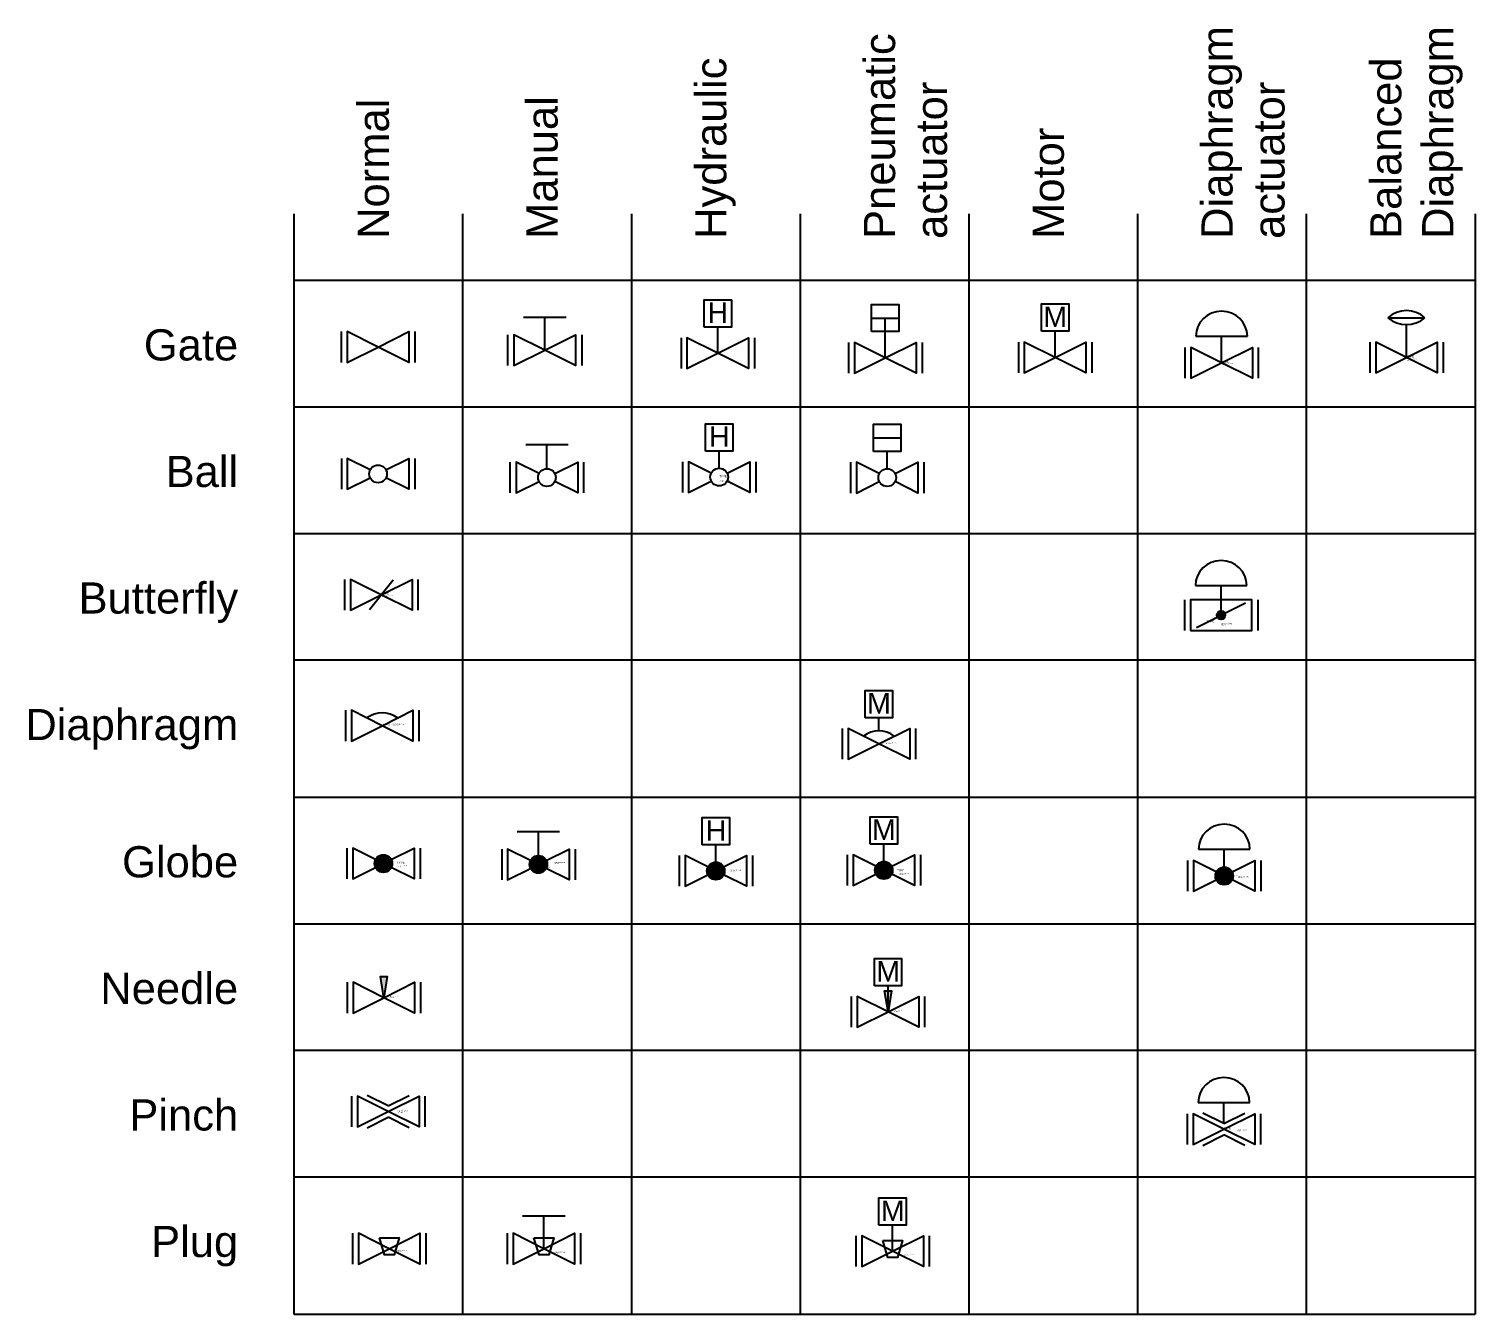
# Model space of a CAD drawing. Header units: millimetres. Extents: x -366 to 411, y 23 to 257.
# Drawn here: x 239.5 to 410.9, y 104.8 to 257.2 of the extents above; entities that cross this region are included whole.
import ezdxf

# ---------------------------------------------------------------- set-up
doc = ezdxf.new("R2010")
doc.units = ezdxf.units.MM
doc.layers.add('-Testi', color=7, linetype='Continuous', lineweight=35)
doc.styles.get("Standard").update_dxf_attribs({"font": 'arial.ttf'})

# ---------------------------------------------------------------- blocks, each defined once
blk = doc.blocks.new('Valve Gate')
for points in [[(0, 0), (-3.65, 1.82), (-3.65, -1.82), (0, 0)], [(0, 0), (3.65, 1.82), (3.65, -1.82), (0, 0)]]:
    blk.add_lwpolyline(points)
at = {"flags": 1}
for tag, p, height in [('TYPE', (0, 0), 0.25), ('DESCRIPTION', (-0.18, -0.41), 0.0703), ('CONNECTIONTYPE', (0, -0.24), 0.1)]:
    blk.add_attdef(tag, p, '', height=height, dxfattribs=at)
blk = doc.blocks.new('Valve Gate Flanged')
for p, q in [((-4.37, 1.82), (-4.37, -1.84)), ((4.34, 1.82), (4.34, -1.84))]:
    blk.add_line(p, q)
blk.add_blockref('Valve Gate', (0, 0))
at = {"flags": 1}
for tag, p, height in [('DESCRIPTION', (0.01, 0.03), 0.0703), ('TYPE', (0.19, 0.44), 0.25), ('CONNECTIONTYPE', (0.19, 0.2), 0.1)]:
    blk.add_attdef(tag, p, '', height=height, dxfattribs=at)
blk = doc.blocks.new('Valve Gate Manual')
for p, q in [((-2.52, 3.91), (2.52, 3.91)), ((0, 0), (0, 3.91))]:
    blk.add_line(p, q)
for points in [[(0, 0), (-3.65, 1.82), (-3.65, -1.82), (0, 0)], [(0, 0), (3.65, 1.82), (3.65, -1.82), (0, 0)]]:
    blk.add_lwpolyline(points)
at = {"flags": 1}
for tag, p, height in [('TYPE', (0, 0), 0.25), ('CONNECTIONTYPE', (-0.12, -0.3), 0.1), ('DESCRIPTION', (-0.05, -0.45), 0.0703)]:
    blk.add_attdef(tag, p, '', height=height, dxfattribs=at)
blk = doc.blocks.new('Valve Gate Manual Flanged')
for p, q in [((-4.4, 1.82), (-4.4, -1.84)), ((4.38, 1.82), (4.38, -1.84))]:
    blk.add_line(p, q)
blk.add_blockref('Valve Gate Manual', (0, 0))
at = {"flags": 1}
for tag, p, height in [('DESCRIPTION', (-0.01, 0.03), 0.0703), ('TYPE', (0.17, 0.44), 0.25), ('CONNECTIONTYPE', (0.16, 0.2), 0.1)]:
    blk.add_attdef(tag, p, '', height=height, dxfattribs=at)
blk = doc.blocks.new('Valve Gate Hydraulic')
blk.add_line((0, 0), (0, 3.1))
blk.add_lwpolyline([(-1.62, 3.1), (-1.62, 6.33), (1.62, 6.33), (1.62, 3.1)], close=True)
for points in [[(0, 0), (-3.65, 1.82), (-3.65, -1.82), (0, 0)], [(0, 0), (3.65, 1.82), (3.65, -1.82), (0, 0)]]:
    blk.add_lwpolyline(points)
at = {"layer": '-Testi', "insert": (0.01, 4.81), "char_height": 2.42, "width": 2.8313, "attachment_point": 5}
blk.add_mtext('H', dxfattribs=at)
at = {"flags": 1}
for tag, p, height in [('TYPE', (0, 0), 0.234), ('CONNECTIONTYPE', (0.03, -0.12), 0.1), ('DESCRIPTION', (0.05, -0.24), 0.0703)]:
    blk.add_attdef(tag, p, '', height=height, dxfattribs=at)
blk = doc.blocks.new('Valve Gate Hydraulic Flanged')
for p, q in [((-4.35, 1.82), (-4.35, -1.82)), ((4.35, 1.82), (4.35, -1.82))]:
    blk.add_line(p, q)
blk.add_blockref('Valve Gate Hydraulic', (0, 0))
at = {"flags": 1}
for tag, p, height in [('TYPE', (0.02, 0.26), 0.234), ('CONNECTIONTYPE', (0.04, 0.14), 0.1), ('DESCRIPTION', (0.07, 0.03), 0.0703)]:
    blk.add_attdef(tag, p, '', height=height, dxfattribs=at)
blk = doc.blocks.new('Ball Valve with Pneumatic actuator Flanged')
for p, q in [((-1.61, 4.72), (1.63, 4.72)), ((-4.34, 1.83), (-4.34, -1.82)), ((0.01, 1.06), (0.01, 3.1)), ((4.35, 1.83), (4.35, -1.82))]:
    blk.add_line(p, q)
blk.add_lwpolyline([(-1.61, 3.1), (-1.61, 6.34), (1.63, 6.34), (1.63, 3.1)], close=True)
for points in [[(-0.93, 0.48), (-3.64, 1.83), (-3.64, -1.82), (-0.93, -0.46)], [(0.95, 0.48), (3.65, 1.83), (3.65, -1.82), (0.95, -0.46)]]:
    blk.add_lwpolyline(points)
blk.add_circle((0.01, 0.01), 1.05)
at = {"flags": 1}
for tag, p, height in [('TYPE', (0, 0), 0.1), ('CONNECTIONTYPE', (-0.01, -0.22), 0.1), ('DESCRIPTION', (0.02, -0.33), 0.0703)]:
    blk.add_attdef(tag, p, '', height=height, dxfattribs=at)
blk = doc.blocks.new('Valve Gate Pneumatic Actuator Flange')
for p, q in [((-1.62, 4.71), (1.62, 4.71)), ((0, 0), (0, 4.71)), ((-4.35, 1.82), (-4.35, -1.82)), ((4.35, 1.82), (4.35, -1.82))]:
    blk.add_line(p, q)
blk.add_lwpolyline([(-1.62, 3.1), (-1.62, 6.33), (1.62, 6.33), (1.62, 3.1)], close=True)
for points in [[(0, 0), (-3.65, 1.82), (-3.65, -1.82), (0, 0)], [(0, 0), (3.65, 1.82), (3.65, -1.82), (0, 0)]]:
    blk.add_lwpolyline(points)
at = {"flags": 1}
for tag, p, height in [('TYPE', (0, -0.01), 0.25), ('CONNECTIONTYPE', (0.01, -0.16), 0.1), ('DESCRIPTION', (0.03, -0.28), 0.0703)]:
    blk.add_attdef(tag, p, '', height=height, dxfattribs=at)
blk = doc.blocks.new('Vale Gate Motor Flanged')
for p, q in [((-4.35, 1.82), (-4.35, -1.82)), ((0, 0), (0, 3.1)), ((4.35, 1.82), (4.35, -1.82))]:
    blk.add_line(p, q)
blk.add_lwpolyline([(-1.62, 3.1), (-1.62, 6.33), (1.62, 6.33), (1.62, 3.1)], close=True)
for points in [[(0, 0), (-3.65, 1.82), (-3.65, -1.82), (0, 0)], [(0, 0), (3.65, 1.82), (3.65, -1.82), (0, 0)]]:
    blk.add_lwpolyline(points)
at = {"layer": '-Testi', "insert": (0.01, 4.81), "char_height": 2.42, "width": 2.8313, "attachment_point": 5}
blk.add_mtext('M', dxfattribs=at)
at = {"flags": 1}
for tag, p, height in [('TYPE', (0, 0), 0.25), ('CONNECTIONTYPE', (0.04, -0.38), 0.1), ('DESCRIPTION', (0.06, -0.49), 0.0703)]:
    blk.add_attdef(tag, p, '', height=height, dxfattribs=at)
blk = doc.blocks.new('Valve Ball Flanged')
for p, q in [((-4.35, 1.82), (-4.35, -1.82)), ((4.35, 1.82), (4.35, -1.82))]:
    blk.add_line(p, q)
for points in [[(-0.94, 0.47), (-3.65, 1.82), (-3.65, -1.82), (-0.94, -0.47)], [(0.94, 0.47), (3.65, 1.82), (3.65, -1.82), (0.94, -0.47)]]:
    blk.add_lwpolyline(points)
blk.add_circle((0, 0), 1.05)
at = {"flags": 1}
for tag, p, height in [('TYPE', (0, 0), 0.25), ('CONNECTIONTYPE', (-0.01, -0.32), 0.1), ('DESCRIPTION', (0.02, -0.43), 0.0703)]:
    blk.add_attdef(tag, p, '', height=height, dxfattribs=at)
blk = doc.blocks.new('Valve Ball Manual Flanged')
for p, q in [((-2.52, 3.91), (2.52, 3.91)), ((0, 1.05), (0, 3.91)), ((-4.35, -1.82), (-4.35, 1.82)), ((4.35, -1.82), (4.35, 1.82))]:
    blk.add_line(p, q)
for points in [[(-0.94, 0.47), (-3.65, 1.82), (-3.65, -1.82), (-0.94, -0.47)], [(0.94, 0.47), (3.65, 1.82), (3.65, -1.82), (0.94, -0.47)]]:
    blk.add_lwpolyline(points)
blk.add_circle((0, 0), 1.05)
at = {"flags": 1}
for tag, p, height in [('TYPE', (0, 0), 0.25), ('CONNECTIONTYPE', (0.06, -0.39), 0.1), ('DESCRIPTION', (0.08, -0.5), 0.0703)]:
    blk.add_attdef(tag, p, '', height=height, dxfattribs=at)

msp = doc.modelspace()

# ---------------------------------------------------------------- hatches: boundary and pattern name
h = msp.add_hatch(color=256)
h.dxf.hatch_style = 1
h.paths.add_polyline_path([(381.28, 187.68, 1), (380.28, 187.68, 1)])
h = msp.add_hatch(color=256)
h.dxf.hatch_style = 1
h.paths.add_polyline_path([(282.54, 158.24, 1), (280.45, 158.24, 1)])
h = msp.add_hatch(color=256)
h.dxf.hatch_style = 1
h.paths.add_polyline_path([(300.91, 158.14, 1), (298.81, 158.14, 1)])
h = msp.add_hatch(color=256)
h.dxf.hatch_style = 1
h.paths.add_polyline_path([(321.93, 157.36, 1), (319.84, 157.36, 1)])
h = msp.add_hatch(color=256)
h.dxf.hatch_style = 1
h.paths.add_polyline_path([(341.85, 157.44, 1), (339.76, 157.44, 1)])
h = msp.add_hatch(color=256)
h.dxf.hatch_style = 1
h.paths.add_polyline_path([(382.19, 156.77, 1), (380.1, 156.77, 1)])
h = msp.add_hatch(color=256)
h.dxf.hatch_style = 1
h.paths.add_polyline_path([(281.94, 144.84), (281.14, 144.84), (281.54, 142.34)])
h = msp.add_hatch(color=256)
h.dxf.hatch_style = 1
h.paths.add_polyline_path([(341.7, 143.16), (340.9, 143.16), (341.3, 140.66)])

# ---------------------------------------------------------------- linework, layer by layer
for p, q in [((270.88, 235.26), (270.88, 104.84)), ((290.88, 235.26), (290.88, 104.84)), ((310.88, 235.26), (310.88, 104.84)), ((330.88, 235.26), (330.88, 104.84)), ((350.88, 235.26), (350.88, 104.84)), ((370.88, 235.26), (370.88, 104.84)), ((390.88, 235.26), (390.88, 104.84)), ((410.88, 235.26), (410.88, 104.84)), ((270.88, 227.37), (410.88, 227.37)), ((400.54, 222.92), (404.94, 222.92)), ((402.74, 218.21), (402.74, 222.13)), ((377.79, 220.75), (383.9, 220.75)), ((380.84, 217.57), (380.84, 220.75)), ((398.4, 220.03), (398.4, 216.38)), ((407.09, 220.03), (407.09, 216.38)), ((376.5, 219.4), (376.5, 215.75)), ((385.19, 219.4), (385.19, 215.75)), ((270.88, 212.37), (410.88, 212.37)), ((316.95, 205.86), (316.95, 202.21)), ((321.29, 205.08), (321.29, 207.13)), ((325.64, 205.86), (325.64, 202.21)), ((270.88, 197.37), (410.88, 197.37)), ((276.9, 191.92), (276.9, 188.27)), ((279.84, 188.35), (282.64, 191.85)), ((285.59, 191.92), (285.59, 188.27)), ((377.73, 191.19), (383.84, 191.19)), ((380.78, 188.18), (380.78, 191.19)), ((376.44, 189.5), (376.44, 185.85)), ((377.87, 186.22), (383.69, 189.13)), ((385.13, 189.5), (385.13, 185.85)), ((270.88, 182.37), (410.88, 182.37)), ((277.01, 176.4), (277.01, 172.76)), ((285.7, 176.4), (285.7, 172.76)), ((340.22, 173.95), (340.22, 175.52)), ((335.88, 174.25), (335.88, 170.61)), ((344.57, 174.25), (344.57, 170.61)), ((270.88, 166.11), (410.88, 166.11)), ((297.34, 162.05), (302.38, 162.05)), ((299.86, 159.19), (299.86, 162.05)), ((277.15, 160.06), (277.15, 156.42)), ((285.84, 160.06), (285.84, 156.42)), ((295.52, 159.96), (295.52, 156.32)), ((304.21, 159.96), (304.21, 156.32)), ((320.89, 158.41), (320.89, 160.45)), ((340.8, 158.49), (340.8, 160.54)), ((378.09, 159.95), (384.2, 159.95)), ((381.15, 157.82), (381.15, 159.95)), ((316.54, 159.18), (316.54, 155.54)), ((325.23, 159.18), (325.23, 155.54)), ((336.46, 159.26), (336.46, 155.62)), ((345.15, 159.26), (345.15, 155.62)), ((376.8, 158.6), (376.8, 154.95)), ((385.49, 158.6), (385.49, 154.95)), ((270.88, 151.11), (410.88, 151.11)), ((277.19, 144.16), (277.19, 140.51)), ((285.88, 144.16), (285.88, 140.51)), ((336.95, 142.48), (336.95, 138.84)), ((341.3, 140.66), (341.3, 143.75)), ((345.64, 142.48), (345.64, 138.84)), ((270.88, 136.11), (410.88, 136.11)), ((277.73, 130.67), (277.73, 127.03)), ((286.42, 130.67), (286.42, 127.03)), ((376.77, 128.57), (376.77, 124.93)), ((378.06, 129.92), (384.17, 129.92)), ((381.11, 127.42), (381.11, 129.92)), ((385.46, 128.57), (385.46, 124.93)), ((270.88, 121.11), (410.88, 121.11)), ((297.99, 116.5), (303.03, 116.5)), ((300.51, 112.59), (300.51, 116.5)), ((341.84, 112.28), (341.84, 115.37)), ((277.83, 114.41), (277.83, 110.76)), ((286.52, 114.41), (286.52, 110.76)), ((296.17, 114.41), (296.17, 110.76)), ((304.86, 114.41), (304.86, 110.76)), ((337.5, 114.1), (337.5, 110.46)), ((346.19, 114.1), (346.19, 110.46)), ((270.88, 104.84), (410.88, 104.84))]:
    msp.add_line(p, q)
for points in [[(402.74, 218.21), (399.1, 220.03), (399.1, 216.38), (402.74, 218.21)], [(402.74, 218.21), (406.39, 220.03), (406.39, 216.38), (402.74, 218.21)], [(380.84, 217.57), (377.2, 219.4), (377.2, 215.75), (380.84, 217.57)], [(380.84, 217.57), (384.49, 219.4), (384.49, 215.75), (380.84, 217.57)], [(320.35, 204.5), (317.65, 205.86), (317.65, 202.21), (320.35, 203.57)], [(322.23, 204.5), (324.94, 205.86), (324.94, 202.21), (322.23, 203.57)], [(281.24, 190.1), (277.6, 191.92), (277.6, 188.27), (281.24, 190.1)], [(281.24, 190.1), (284.89, 191.92), (284.89, 188.27), (281.24, 190.1)], [(281.35, 174.58), (277.71, 176.4), (277.71, 172.76), (281.35, 174.58)], [(281.35, 174.58), (285, 176.4), (285, 172.76), (281.35, 174.58)], [(340.22, 172.43), (336.58, 174.25), (336.58, 170.61), (340.22, 172.43)], [(340.22, 172.43), (343.87, 174.25), (343.87, 170.61), (340.22, 172.43)], [(280.56, 158.71), (277.85, 160.06), (277.85, 156.42), (280.56, 157.77)], [(282.43, 158.71), (285.14, 160.06), (285.14, 156.42), (282.43, 157.77)], [(298.92, 158.61), (296.22, 159.96), (296.22, 156.32), (298.92, 157.67)], [(300.8, 158.61), (303.51, 159.96), (303.51, 156.32), (300.8, 157.67)], [(319.95, 157.83), (317.24, 159.18), (317.24, 155.54), (319.95, 156.89)], [(321.82, 157.83), (324.53, 159.18), (324.53, 155.54), (321.82, 156.89)], [(339.87, 157.91), (337.16, 159.26), (337.16, 155.62), (339.87, 156.97)], [(341.74, 157.91), (344.45, 159.26), (344.45, 155.62), (341.74, 156.97)], [(380.21, 157.24), (377.5, 158.6), (377.5, 154.95), (380.21, 156.3)], [(382.08, 157.24), (384.79, 158.6), (384.79, 154.95), (382.08, 156.3)], [(281.54, 142.34), (277.89, 144.16), (277.89, 140.51), (281.54, 142.34)], [(281.54, 142.34), (281.14, 144.84), (281.94, 144.84), (281.54, 142.34)], [(281.54, 142.34), (285.18, 144.16), (285.18, 140.51), (281.54, 142.34)], [(341.3, 140.66), (337.65, 142.48), (337.65, 138.84), (341.3, 140.66)], [(341.3, 140.66), (340.9, 143.16), (341.7, 143.16), (341.3, 140.66)], [(341.3, 140.66), (344.94, 142.48), (344.94, 138.84), (341.3, 140.66)], [(282.07, 128.85), (278.43, 130.67), (278.43, 127.03), (282.07, 128.85)], [(282.07, 129.52), (279.58, 130.76)], [(282.07, 129.52), (284.56, 130.76)], [(282.07, 128.85), (285.72, 130.67), (285.72, 127.03), (282.07, 128.85)], [(381.11, 126.75), (377.47, 128.57), (377.47, 124.93), (381.11, 126.75)], [(381.11, 127.42), (378.62, 128.67)], [(381.11, 127.42), (383.6, 128.67)], [(381.11, 126.75), (384.76, 128.57), (384.76, 124.93), (381.11, 126.75)], [(279.58, 126.93), (282.07, 128.18)], [(284.56, 126.93), (282.07, 128.18)], [(378.62, 124.83), (381.11, 126.08)], [(383.6, 124.83), (381.11, 126.08)], [(282.18, 112.59), (278.53, 114.41), (278.53, 110.76), (282.18, 112.59)], [(281.01, 113.87), (283.36, 113.87), (282.75, 111.85), (281.62, 111.85), (281.01, 113.87)], [(282.18, 112.59), (285.82, 114.41), (285.82, 110.76), (282.18, 112.59)], [(300.51, 112.59), (296.87, 114.41), (296.87, 110.76), (300.51, 112.59)], [(299.34, 113.87), (301.69, 113.87), (301.08, 111.85), (299.95, 111.85), (299.34, 113.87)], [(300.51, 112.59), (304.16, 114.41), (304.16, 110.76), (300.51, 112.59)], [(341.84, 112.28), (338.2, 114.1), (338.2, 110.46), (341.84, 112.28)], [(340.68, 113.56), (343.02, 113.56), (342.42, 111.54), (341.28, 111.54), (340.68, 113.56)], [(341.84, 112.28), (345.49, 114.1), (345.49, 110.46), (341.84, 112.28)]]:
    msp.add_lwpolyline(points)
for points in [[(319.67, 207.13), (319.67, 210.37), (322.91, 210.37), (322.91, 207.13)], [(377.14, 185.86), (384.43, 185.86), (384.43, 189.5), (377.14, 189.5)], [(338.6, 175.52), (338.6, 178.76), (341.84, 178.76), (341.84, 175.52)], [(319.27, 160.45), (319.27, 163.69), (322.51, 163.69), (322.51, 160.45)], [(339.18, 160.54), (339.18, 163.78), (342.42, 163.78), (342.42, 160.54)], [(339.68, 143.75), (339.68, 146.99), (342.91, 146.99), (342.91, 143.75)], [(340.23, 115.37), (340.23, 118.61), (343.46, 118.61), (343.46, 115.37)]]:
    msp.add_lwpolyline(points, close=True)
for centre, radius in [((321.29, 204.04), 1.05), ((380.78, 187.68), 0.5), ((281.49, 158.24), 1.05), ((299.86, 158.14), 1.05), ((320.89, 157.36), 1.05), ((340.8, 157.44), 1.05), ((381.15, 156.77), 1.05)]:
    msp.add_circle(centre, radius)
for centre, radius, start, end in [((402.74, 220.52), 3.26, 47.5925, 132.4075), ((402.74, 225.57), 3.44, 230.2863, 309.7137), ((281.35, 173.05), 3.05, 53.283, 126.717), ((340.22, 170.9), 3.05, 53.283, 126.717)]:
    msp.add_arc(centre, radius, start, end)
for centre in [(380.84, 220.75), (380.78, 191.19), (381.15, 159.95), (381.11, 129.92)]:
    msp.add_ellipse(centre, major_axis=(-3.05, 0), ratio=0.967342, start_param=3.141593, end_param=6.283185)

# ---------------------------------------------------------------- block references
for name, p in [('Valve Gate Hydraulic Flanged', (321.12, 218.72)), ('Vale Gate Motor Flanged', (361.1, 218.23)), ('Valve Gate Manual Flanged', (300.62, 219.09)), ('Valve Gate Pneumatic Actuator Flange', (340.98, 218.18)), ('Valve Gate Flanged', (280.86, 219.46)), ('Ball Valve with Pneumatic actuator Flanged', (341.2, 203.97)), ('Valve Ball Manual Flanged', (300.88, 203.99)), ('Valve Ball Flanged', (280.86, 204.42))]:
    msp.add_blockref(name, p)

# ---------------------------------------------------------------- texts
at = {"layer": '-Testi', "char_height": 2.42, "width": 2.8313, "attachment_point": 5}
for s, insert in [('H', (321.3, 208.84)), ('M', (340.23, 177.23)), ('H', (320.9, 162.16)), ('M', (340.82, 162.25)), ('M', (341.31, 145.46)), ('M', (341.86, 117.08))]:
    msp.add_mtext(s, dxfattribs=dict(at, insert=insert))
at = {"char_height": 3.6929, "attachment_point": 1, "rotation": 90}
for s, insert in [('\\pxql;Diaphragm^Jactuator', (378.45, 232.27)), ('\\pxql;Balanced^JDiaphragm', (398.45, 232.27)), ('\\pxql;Pneumatic^Jactuator', (338.45, 232.27)), ('\\pxql;Hydraulic', (318.45, 232.27)), ('\\pxql;Normal', (278.45, 232.27)), ('\\pxql;Manual', (298.45, 232.27)), ('\\pxql;Motor', (358.45, 232.27))]:
    msp.add_mtext_dynamic_manual_height_columns(s, width=21.1912, gutter_width=0.5, heights=[0], dxfattribs=dict(at, insert=insert))
at = {"attachment_point": 1}
for s, insert, char_height in [('\\pxqr;Gate', (243.09, 221.56), 3.693), ('\\pxqr;Ball', (243.09, 206.56), 3.693), ('\\pxqr;Butterfly', (243.09, 191.56), 3.6929), ('\\pxqr;Diaphragm', (243.09, 176.56), 3.6929), ('\\pxqr;Globe', (243.09, 160.29), 3.6929), ('\\pxqr;Needle', (243.09, 145.29), 3.6929), ('\\pxqr;Pinch', (243.09, 130.29), 3.6929), ('\\pxqr;Plug', (243.09, 115.29), 3.693)]:
    msp.add_mtext_dynamic_manual_height_columns(s, width=21.1912, gutter_width=0.5, heights=[0], dxfattribs=dict(at, insert=insert, char_height=char_height))
at = {"flags": 1}
for tag, p, s, height in [('TYPE', (380.84, 217.56), 'Diaphragm Pneumatic Gate Valve', 0.25), ('TYPE', (402.74, 218.21), 'Balance Diaphgram Gate Valve', 0.25), ('CONNECTIONTYPE', (402.81, 217.98), ' ', 0.1), ('DESCRIPTION', (402.83, 217.86), '', 0.0703), ('CONNECTIONTYPE', (380.86, 217.46), ' ', 0.1), ('DESCRIPTION', (380.88, 217.34), '', 0.0703), ('TYPE', (321.29, 204.03), 'Ball Valve Hydraulic', 0.25), ('CONNECTIONTYPE', (321.32, 203.6), ' ', 0.1), ('DESCRIPTION', (321.34, 203.49), '', 0.0703), ('TYPE', (281.24, 190.1), 'Butterfly Valve ', 0.25), ('CONNECTIONTYPE', (281.3, 189.93), ' ', 0.1), ('DESCRIPTION', (281.33, 189.82), '', 0.0703), ('TYPE', (379.07, 186.82), 'Butterfly Valve Pneumatic', 0.25), ('CONNECTIONTYPE', (380.76, 186.6), ' ', 0.1), ('DESCRIPTION', (380.78, 186.49), '', 0.0703), ('TYPE', (281.35, 174.58), 'Diaphragm Valve', 0.25), ('CONNECTIONTYPE', (282.59, 174.71), ' ', 0.1), ('DESCRIPTION', (282.61, 174.6), '', 0.0703), ('TYPE', (340.22, 172.43), 'Diaphragm Valve Motor', 0.1465), ('CONNECTIONTYPE', (340.98, 172.5), ' ', 0.1), ('DESCRIPTION', (341, 172.39), '', 0.0703), ('TYPE', (283.1, 158.23), 'Globe Valve', 0.25), ('CONNECTIONTYPE', (283.14, 157.94), ' ', 0.1), ('DESCRIPTION', (283.16, 157.83), '', 0.0703), ('TYPE', (300.8, 157.67), 'Manual Globe Valve', 0.1059), ('CONNECTIONTYPE', (301.72, 158.31), ' ', 0.1), ('DESCRIPTION', (301.74, 158.2), '', 0.0703), ('TYPE', (322.3, 157.45), 'Globe Valve Hydraulic', 0.0576), ('CONNECTIONTYPE', (322.59, 157.41), ' ', 0.1), ('DESCRIPTION', (322.61, 157.3), '', 0.0703), ('TYPE', (342.3, 157.3), 'Globe Valve Motor', 0.25), ('CONNECTIONTYPE', (342.59, 156.98), ' ', 0.1), ('DESCRIPTION', (342.62, 156.87), '', 0.0703), ('TYPE', (382.62, 156.77), 'Pneumatic Globe Valve', 0.0593), ('CONNECTIONTYPE', (382.77, 156.62), ' ', 0.1), ('DESCRIPTION', (382.79, 156.51), '', 0.0703), ('TYPE', (281.54, 142.34), 'Needle Valve', 0.0153), ('CONNECTIONTYPE', (282.04, 142.41), ' ', 0.1), ('DESCRIPTION', (282.07, 142.3), '', 0.0703), ('TYPE', (341.3, 140.66), 'Needle Valve Motor', 0.0761), ('CONNECTIONTYPE', (341.85, 140.79), ' ', 0.1), ('DESCRIPTION', (341.88, 140.68), '', 0.0703), ('TYPE', (282.07, 128.85), 'Pinch Valve ', 0.1165), ('CONNECTIONTYPE', (283.11, 128.83), ' ', 0.1), ('DESCRIPTION', (283.13, 128.72), '', 0.0703), ('TYPE', (381.11, 126.75), 'Pinch Valve Pneumatic', 0.2265), ('CONNECTIONTYPE', (382.69, 126.61), ' ', 0.1), ('DESCRIPTION', (382.71, 126.5), '', 0.0703), ('TYPE', (282.18, 112.59), 'Plug Valve', 0.0543), ('CONNECTIONTYPE', (283.05, 112.3), ' ', 0.1), ('DESCRIPTION', (283.07, 112.19), '', 0.0703), ('TYPE', (300.51, 112.59), 'Plug Valve Manual', 0.1175), ('CONNECTIONTYPE', (301.72, 112.13), ' ', 0.1), ('DESCRIPTION', (301.74, 112.02), '', 0.0703), ('TYPE', (341.84, 112.28), 'Plug Valve Motor', 0.0733), ('CONNECTIONTYPE', (343.05, 111.83), ' ', 0.1), ('DESCRIPTION', (343.08, 111.71), '', 0.0703)]:
    msp.add_attdef(tag, p, s, height=height, dxfattribs=at)

doc.saveas('drawing.dxf')
